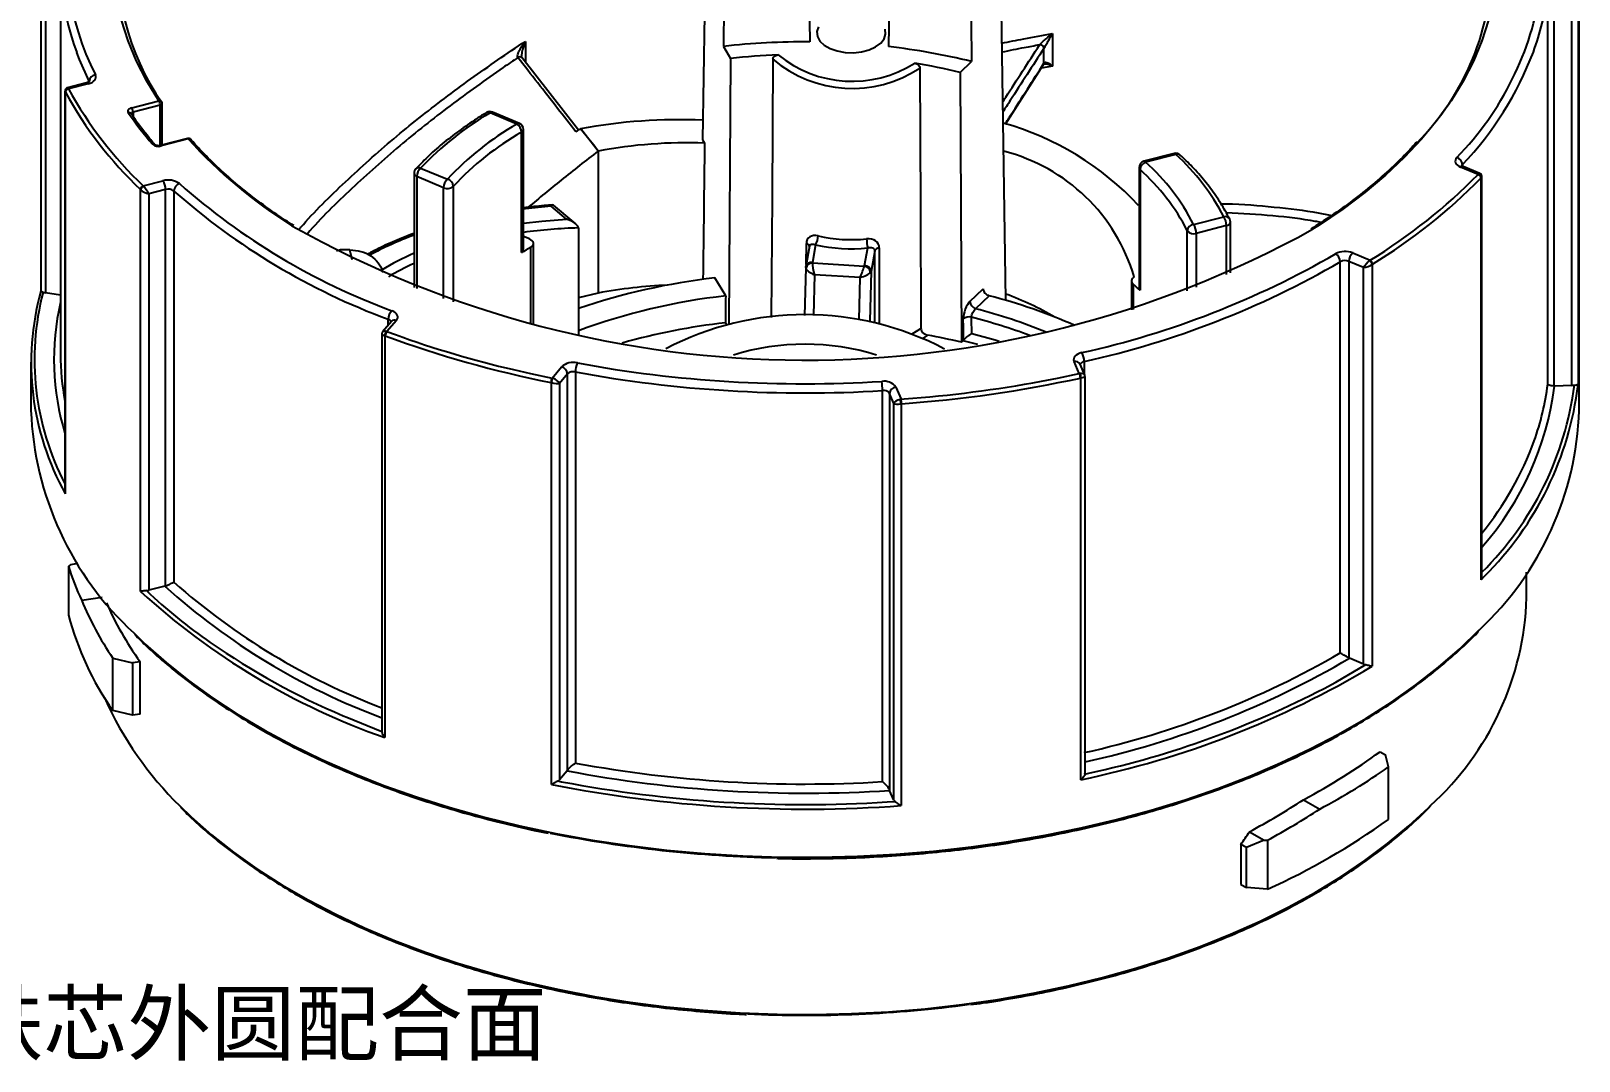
# Model space of a CAD drawing. Header units: millimetres. Extents: x 2517 to 6633, y 792 to 3241.
# Drawn here: x 2691.72 to 2729.48, y 894.83 to 919.95 of the extents above; entities that cross this region are included whole.
import ezdxf

# ---------------------------------------------------------------- set-up
doc = ezdxf.new("R2010")
doc.units = ezdxf.units.MM
doc.layers.add('实线', color=7, linetype='Continuous', lineweight=25)
doc.styles.get("Standard").update_dxf_attribs({"font": 'simfang.ttf'})

msp = doc.modelspace()

# ---------------------------------------------------------------- linework, layer by layer
at = {"layer": '实线'}
for p, q in [((2691.96, 923.3839), (2691.96, 913.6025)), ((2692.0759, 923.2323), (2692.0759, 913.5645)), ((2692.443, 921.6068), (2692.443, 912.0696)), ((2729.483, 910.6978), (2729.483, 921.6721)), ((2729.3106, 911.3052), (2729.3106, 920.9731)), ((2729.4593, 921.1255), (2729.4593, 911.3274)), ((2710.7063, 920.6747), (2710.7215, 919.683)), ((2728.718, 911.3323), (2728.718, 920.8695)), ((2728.8665, 920.9552), (2728.8665, 911.2885)), ((2708.6196, 920.5645), (2708.6126, 919.572)), ((2712.6579, 920.5563), (2712.6408, 919.5665)), ((2714.6594, 920.198), (2714.6637, 919.2048)), ((2716.6375, 919.8836), (2716.6375, 919.0892)), ((2703.7834, 919.6959), (2703.7834, 919.1834)), ((2708.6126, 919.572), (2708.787, 919.2796)), ((2716.4302, 919.1621), (2716.4302, 919.5252)), ((2705.0805, 917.5325), (2703.6929, 919.2987)), ((2708.787, 919.2796), (2708.7413, 912.7924)), ((2714.3878, 918.9398), (2714.6637, 919.2048)), ((2715.4904, 917.6757), (2716.4222, 919.1344)), ((2716.6375, 919.0892), (2716.362, 919.0401)), ((2714.3878, 918.9398), (2714.4165, 912.3568)), ((2692.5532, 918.4838), (2692.5532, 908.7169)), ((2692.5603, 918.4618), (2692.5603, 908.6638)), ((2693.0801, 918.6837), (2692.6156, 918.5643)), ((2693.1199, 918.6593), (2692.6396, 918.5359)), ((2693.0801, 918.6837), (2693.0791, 918.6834)), ((2694.1801, 918.0724), (2694.8454, 918.2434)), ((2694.8779, 918.1359), (2694.2126, 917.9649)), ((2694.2126, 917.9649), (2694.2126, 917.862)), ((2694.8779, 917.1569), (2694.8779, 918.1359)), ((2694.9254, 917.1691), (2694.9254, 918.1781)), ((2703.5744, 917.6782), (2702.9206, 917.9524)), ((2703.6362, 917.6951), (2702.9825, 917.9693)), ((2695.5413, 917.3274), (2694.876, 917.1564)), ((2695.5612, 917.3152), (2694.896, 917.1442)), ((2703.6886, 914.5433), (2703.6886, 917.4829)), ((2703.7344, 914.608), (2703.7344, 917.5475)), ((2705.5603, 917.0202), (2705.129, 917.5666)), ((2705.129, 917.5666), (2705.129, 917.5651)), ((2705.3612, 917.2712), (2705.129, 917.5651)), ((2708.1065, 917.292), (2708.1532, 917.2138)), ((2694.7472, 917.1756), (2694.7483, 917.1743)), ((2705.5603, 917.0202), (2705.5603, 917.0194)), ((2705.5603, 917.0194), (2705.5603, 913.5581)), ((2719.6081, 916.9617), (2718.87, 916.772)), ((2719.648, 916.9374), (2718.9098, 916.7477)), ((2701.0678, 916.4766), (2701.0678, 913.6964)), ((2701.2278, 916.6073), (2701.8815, 916.3331)), ((2718.7498, 916.617), (2718.7498, 913.6775)), ((2718.7747, 916.5675), (2718.7747, 913.628)), ((2727.0208, 916.4498), (2726.5954, 916.6282)), ((2726.6422, 916.6903), (2726.6422, 916.6527)), ((2727.0662, 916.4736), (2726.6573, 916.6451)), ((2694.398, 906.2809), (2694.398, 916.079)), ((2694.4618, 916.1732), (2694.9421, 916.2967)), ((2695.0072, 916.0817), (2694.6004, 915.9771)), ((2695.0072, 906.415), (2695.0072, 916.0817)), ((2701.7875, 916.1277), (2701.1338, 916.4019)), ((2701.1338, 916.4019), (2701.1338, 913.6705)), ((2701.7875, 913.4273), (2701.7875, 916.1277)), ((2702.0233, 916.1597), (2702.0233, 913.3454)), ((2727.0954, 906.5684), (2727.0954, 916.3664)), ((2727.1156, 906.6565), (2727.1156, 916.3993)), ((2694.6004, 915.9771), (2694.6004, 906.3093)), ((2695.2079, 916.0463), (2695.2079, 906.5091)), ((2705.0092, 915.2462), (2704.4691, 915.6999)), ((2704.783, 915.358), (2704.4084, 915.6726)), ((2720.0812, 915.2288), (2720.8194, 915.4186)), ((2703.8804, 914.8792), (2703.7344, 914.9405)), ((2705.0748, 915.1452), (2705.0748, 912.5302)), ((2719.9271, 913.6144), (2719.9271, 915.0734)), ((2720.8844, 915.2035), (2720.1463, 915.0138)), ((2720.1463, 915.0138), (2720.1463, 913.6996)), ((2720.8844, 914.009), (2720.8844, 915.2035)), ((2720.9794, 914.0514), (2720.9794, 915.2879)), ((2699.5029, 914.6129), (2699.3777, 914.6142)), ((2703.9054, 914.6671), (2703.9054, 912.7927)), ((2703.9793, 912.7744), (2703.9793, 914.7671)), ((2710.7154, 914.698), (2710.6252, 914.2023)), ((2710.6348, 914.255), (2710.6355, 914.7686)), ((2710.8611, 914.7358), (2710.7826, 914.3043)), ((2712.0556, 914.2271), (2712.1341, 914.6585)), ((2712.3052, 914.5838), (2712.2147, 914.0868)), ((2712.303, 912.8242), (2712.3052, 914.5838)), ((2710.6222, 914.1737), (2710.5905, 913.0115)), ((2710.6234, 914.1833), (2710.6252, 914.2023)), ((2710.7829, 914.2927), (2712.0511, 914.2157)), ((2723.659, 904.7828), (2723.659, 914.32)), ((2724.2283, 914.1794), (2723.8681, 914.3305)), ((2723.8681, 914.3305), (2723.8681, 904.6639)), ((2723.9621, 914.5359), (2724.3875, 914.3575)), ((2724.2283, 904.5116), (2724.2283, 914.1794)), ((2724.4396, 914.2562), (2724.4396, 904.4582)), ((2708.6687, 913.4874), (2708.406, 913.9279)), ((2710.8357, 914.0059), (2710.8086, 913.009)), ((2711.9496, 913.9383), (2710.8357, 914.0059)), ((2711.9214, 912.9049), (2711.9496, 913.9383)), ((2712.2147, 914.0868), (2712.1819, 912.8811)), ((2718.5657, 913.853), (2718.5657, 913.1452)), ((2692.443, 913.5037), (2692.0759, 913.5645)), ((2705.5603, 913.5581), (2705.0748, 913.4433)), ((2714.6272, 913.3513), (2714.9492, 913.6607)), ((2715.0962, 913.4931), (2714.7644, 913.1743)), ((2718.6073, 913.775), (2718.6073, 913.158)), ((2715.4863, 913.3845), (2715.4964, 913.3943)), ((2700.5153, 912.8646), (2700.3016, 912.6117)), ((2700.6375, 912.892), (2700.407, 912.6192)), ((2700.4394, 912.7748), (2700.4394, 912.9189)), ((2700.5152, 912.8644), (2700.5153, 912.8646)), ((2708.6618, 912.8334), (2708.6922, 912.7825)), ((2712.1819, 912.8811), (2712.1812, 912.8574)), ((2700.2823, 912.559), (2700.2823, 902.8613)), ((2700.3555, 912.5176), (2700.3555, 902.7196)), ((2700.407, 912.6192), (2700.6135, 912.5433)), ((2713.5922, 912.5339), (2713.4817, 912.4579)), ((2714.4165, 912.3568), (2714.4581, 912.3967)), ((2714.8223, 912.3021), (2714.4581, 912.3967)), ((2691.723, 911.8736), (2691.723, 910.6978)), ((2704.4336, 911.4854), (2704.6641, 911.7583)), ((2704.8079, 911.5871), (2704.6127, 911.3561)), ((2704.8079, 901.9205), (2704.8079, 911.5871)), ((2705.0011, 911.6345), (2705.0011, 902.0973)), ((2717.2922, 911.5946), (2717.165, 911.8892)), ((2717.3098, 911.8265), (2717.3118, 911.822)), ((2717.4258, 911.5581), (2717.3118, 911.822)), ((2717.4154, 911.8888), (2717.4154, 911.5821)), ((2704.4165, 901.5762), (2704.4165, 911.3742)), ((2704.6127, 911.3561), (2704.6127, 901.6882)), ((2712.4909, 901.6428), (2712.4909, 911.18)), ((2712.818, 911.2635), (2712.9452, 910.969)), ((2717.3297, 901.6897), (2717.3297, 911.4877)), ((2717.4327, 901.8413), (2717.4327, 911.5249)), ((2729.3106, 911.3052), (2728.8883, 911.2882)), ((2712.7705, 910.8611), (2712.6628, 911.1105)), ((2712.6628, 911.1105), (2712.6628, 901.4439)), ((2712.7705, 901.1933), (2712.7705, 910.8611)), ((2712.9452, 910.969), (2713.0187, 910.9744)), ((2712.9456, 910.8567), (2712.9456, 901.0586)), ((2692.6901, 906.9316), (2692.6381, 906.8963)), ((2692.6381, 906.8963), (2692.6381, 905.703)), ((2692.8684, 906.9592), (2692.6901, 906.9316)), ((2727.1722, 906.6487), (2727.0954, 906.5684)), ((2728.203, 906.1252), (2728.203, 906.753)), ((2694.9872, 906.4087), (2694.6004, 906.3093)), ((2693.4561, 906.1361), (2692.9625, 906.0597)), ((2693.7175, 904.6558), (2694.1966, 904.5373)), ((2693.7175, 903.3775), (2693.7175, 904.6558)), ((2694.3826, 904.5661), (2694.1966, 904.5373)), ((2694.1966, 904.5373), (2694.1966, 903.2635)), ((2694.3826, 903.2923), (2694.3826, 904.5661)), ((2724.2283, 904.5116), (2723.8857, 904.6553)), ((2694.1966, 903.2635), (2693.7175, 903.3775)), ((2694.3826, 903.2923), (2694.1966, 903.2635)), ((2724.6289, 902.3719), (2724.7651, 902.2932)), ((2724.8335, 902.0012), (2724.7651, 902.2932)), ((2704.7983, 901.9079), (2704.6127, 901.6882)), ((2717.4307, 901.827), (2717.5568, 901.8556)), ((2724.8335, 900.7229), (2724.8335, 902.0012)), ((2704.5741, 901.6591), (2704.6662, 901.6413)), ((2712.7705, 901.1933), (2712.6681, 901.4304)), ((2712.6101, 901.148), (2712.7978, 901.1601)), ((2722.762, 901.2036), (2723.1581, 900.9749)), ((2721.8001, 900.2167), (2721.3709, 900.0349)), ((2721.4449, 900.4217), (2721.8001, 900.2167)), ((2721.8001, 900.2167), (2721.8846, 900.2138)), ((2721.8846, 900.2138), (2721.8846, 899.0205)), ((2721.2347, 900.1136), (2721.2347, 899.1387)), ((2721.3709, 900.0349), (2721.2347, 900.1136)), ((2721.3709, 899.0601), (2721.3709, 900.0349)), ((2721.2347, 899.1387), (2721.3709, 899.0601)), ((2721.8846, 899.0205), (2721.3709, 899.0601))]:
    msp.add_line(p, q, dxfattribs=at)
at = {"layer": '实线', "flags": 128}
for points in [[(2708.1726, 921.9738), (2708.1496, 920.3482), (2708.1065, 917.292)], [(2715.371, 921.537), (2715.3961, 919.9085), (2715.4964, 913.3943)], [(2694.8454, 918.2434), (2694.5502, 918.7243), (2694.299, 919.2135), (2694.0925, 919.7096), (2693.9313, 920.2112)], [(2727.2751, 920.2127), (2727.114, 919.711), (2726.9076, 919.2149), (2726.6566, 918.7257), (2726.3615, 918.2448), (2726.0232, 917.7734), (2725.6427, 917.313), (2725.221, 916.8646), (2724.7591, 916.4296), (2724.2585, 916.0091), (2723.7204, 915.6044), (2723.1464, 915.2165), (2722.9847, 915.1143)], [(2710.9299, 920.0475), (2710.8934, 919.9325), (2710.9056, 919.8158), (2710.9659, 919.7042), (2711.0706, 919.6042), (2711.2138, 919.5215), (2711.3871, 919.461), (2711.5805, 919.4262), (2711.7826, 919.4192), (2711.9818, 919.4402), (2712.1664, 919.4882), (2712.3258, 919.5603), (2712.4507, 919.6523), (2712.5338, 919.7589), (2712.5703, 919.8739), (2712.5581, 919.9906)], [(2693.1436, 918.7229), (2692.9067, 919.2529), (2692.8399, 919.4269)], [(2709.8207, 919.2616), (2709.7995, 915.8885), (2709.7814, 912.9652)], [(2693.1199, 918.6593), (2693.1699, 918.6754), (2693.214, 918.6963), (2693.2511, 918.7215), (2693.2798, 918.75), (2693.2992, 918.781), (2693.3088, 918.8135), (2693.3082, 918.8465), (2693.2974, 918.8789)], [(2713.4051, 919.0441), (2713.418, 915.6689), (2713.4292, 912.6936)], [(2693.1199, 918.6593), (2693.1072, 918.6733), (2693.095, 918.6817), (2693.0838, 918.6842), (2693.0801, 918.6837)], [(2694.1801, 918.0724), (2694.1535, 918.0637), (2694.1303, 918.0523), (2694.1112, 918.0385), (2694.097, 918.0229), (2694.0882, 918.006), (2694.0852, 917.9885), (2694.088, 917.9709), (2694.0965, 917.954)], [(2694.8779, 918.1359), (2694.8911, 918.1402), (2694.9027, 918.1459), (2694.9122, 918.1527), (2694.9193, 918.1604), (2694.9237, 918.1688), (2694.9254, 918.1775), (2694.9254, 918.1781)], [(2695.5612, 917.3152), (2695.5549, 917.3222), (2695.5488, 917.3264), (2695.5431, 917.3277), (2695.5413, 917.3274)], [(2705.5603, 917.0194), (2705.4488, 917.1604), (2705.3612, 917.2712)], [(2694.896, 917.1442), (2694.8896, 917.1512), (2694.8835, 917.1554), (2694.8779, 917.1567), (2694.876, 917.1564)], [(2719.648, 916.9374), (2719.6353, 916.9514), (2719.6231, 916.9598), (2719.6118, 916.9623), (2719.6081, 916.9617)], [(2726.5008, 916.8643), (2726.4787, 916.8339), (2726.4662, 916.8017), (2726.4638, 916.7687), (2726.4717, 916.7361), (2726.4895, 916.7047), (2726.5167, 916.6757), (2726.5523, 916.6499), (2726.5954, 916.6282)], [(2718.9098, 916.7477), (2718.8971, 916.7616), (2718.8849, 916.77), (2718.8736, 916.7725), (2718.87, 916.772)], [(2704.4084, 915.6726), (2703.7821, 915.6142), (2703.7344, 915.6085)], [(2703.7344, 915.2617), (2704.1862, 915.3147), (2704.783, 915.358)], [(2699.559, 914.3679), (2699.54, 914.443), (2699.5029, 914.6129)], [(2703.9054, 914.6671), (2703.939, 914.6903), (2703.9632, 914.7171), (2703.9766, 914.7463), (2703.9788, 914.7765), (2703.9696, 914.8063), (2703.9494, 914.8342), (2703.9192, 914.8589), (2703.8804, 914.8792)], [(2712.4141, 914.6607), (2712.4138, 914.3977), (2712.4129, 913.3456), (2712.4124, 912.805)], [(2718.6339, 913.9497), (2718.6079, 913.9314), (2718.5876, 913.9108), (2718.5737, 913.8885), (2718.5666, 913.8651), (2718.5665, 913.8414), (2718.5735, 913.818), (2718.5872, 913.7957), (2718.6073, 913.775)], [(2700.6375, 912.892), (2700.6579, 912.9228), (2700.6684, 912.9552), (2700.6688, 912.9882), (2700.659, 913.0207), (2700.6394, 913.0517), (2700.6105, 913.0802), (2700.5733, 913.1052), (2700.529, 913.1261)], [(2712.1682, 912.86), (2712.1725, 912.8646), (2712.1819, 912.8811)], [(2713.2171, 912.5645), (2713.3258, 912.6262), (2713.4292, 912.6936)], [(2714.6698, 912.5749), (2715.2386, 912.4161), (2715.3414, 912.3846)], [(2717.3554, 912.1051), (2717.3046, 912.0901), (2717.2592, 912.07), (2717.2207, 912.0456), (2717.1903, 912.0177), (2717.169, 911.9871), (2717.1575, 911.9548), (2717.1561, 911.9218), (2717.165, 911.8892)], [(2703.4954, 911.6899), (2703.9062, 911.5963), (2704.4336, 911.4854)], [(2716.3705, 911.4078), (2716.7647, 911.4839), (2717.2922, 911.5946)], [(2694.2312, 905.2695), (2694.5112, 904.9972), (2695.0193, 904.5448), (2695.5654, 904.1074), (2696.1484, 903.6862), (2696.7667, 903.2821), (2697.4189, 902.8962), (2698.1034, 902.5293), (2698.8184, 902.1825), (2699.5623, 901.8564), (2700.3332, 901.5521), (2701.1293, 901.2701), (2701.9485, 901.0111), (2702.7889, 900.7759), (2703.6484, 900.565), (2704.525, 900.3788), (2705.4164, 900.2179), (2706.3205, 900.0827), (2707.2351, 899.9734), (2708.1579, 899.8904), (2709.0867, 899.8338), (2710.0193, 899.8038), (2710.9532, 899.8005), (2711.8863, 899.8238), (2712.8163, 899.8738), (2713.7408, 899.9502), (2714.6577, 900.0529), (2715.5646, 900.1817), (2716.4594, 900.3362), (2717.3399, 900.5161), (2718.2039, 900.7209), (2719.0492, 900.9501), (2719.8739, 901.2031), (2720.676, 901.4794), (2721.4533, 901.7783), (2722.2042, 902.099), (2722.9266, 902.4407), (2723.6189, 902.8026), (2724.2793, 903.1839), (2724.9062, 903.5835), (2725.4982, 904.0006), (2726.0537, 904.434), (2726.5714, 904.8828), (2727.05, 905.3458), (2727.0529, 905.3488)], [(2723.2675, 903.918), (2723.5508, 904.0701), (2724.2861, 904.4964)], [(2699.3382, 903.2499), (2699.4278, 903.2115), (2700.2826, 902.8674)], [(2695.3532, 901.0528), (2695.6321, 900.783), (2696.1284, 900.3452), (2696.663, 899.9227), (2697.2346, 899.5167), (2697.8416, 899.1281), (2698.4825, 898.7582), (2699.1555, 898.4077), (2699.8588, 898.0778), (2700.5907, 897.7691), (2701.3491, 897.4827), (2702.1321, 897.2191), (2702.9375, 896.9792), (2703.7632, 896.7635), (2704.6071, 896.5727), (2705.4669, 896.4072), (2706.3403, 896.2674), (2707.225, 896.1538), (2708.1186, 896.0666), (2709.0189, 896.0061), (2709.9233, 895.9725), (2710.8296, 895.9657), (2711.7352, 895.9859), (2712.6379, 896.033), (2713.5351, 896.1069), (2714.4246, 896.2073), (2715.3039, 896.334), (2716.1708, 896.4867), (2717.0229, 896.665), (2717.858, 896.8683), (2718.6739, 897.0962), (2719.4683, 897.348), (2720.2392, 897.6231), (2720.9846, 897.9207), (2721.7025, 898.2401), (2722.3909, 898.5805), (2723.0481, 898.9408), (2723.6722, 899.3201), (2724.2617, 899.7176), (2724.815, 900.132), (2725.3306, 900.5623), (2725.8071, 901.0073), (2725.8581, 901.0581)]]:
    msp.add_lwpolyline(points, dxfattribs=at)
at = {"layer": '实线'}
for centre, radius, start, end in [((2700.0175, 921.7059), 6.1898, 134.98748, 214.55994), ((2721.0401, 921.6743), 6.3236, 315.16264, 45.3401), ((2698.6245, 921.603), 6.1804, 166.36592, 200.6161), ((2698.8408, 921.7313), 6.2342, 166.58452, 207.22865), ((2721.1197, 922.1193), 7.5214, 315.67905, 351.49272), ((2722.3295, 921.664), 6.4377, 339.73068, 352.9113), ((2710.5992, 901.9215), 17.7619, 89.60535, 96.42156), ((2710.7773, 903.3078), 16.3652, 76.26222, 83.46132), ((2716.3377, 919.5156), 0.0929, 5.97816, 98.30394), ((2716.3377, 919.5157), 0.093, 5.99061, 98.23102), ((2703.6453, 919.2482), 0.0697, 47.73048, 130.51819), ((2703.6453, 919.2486), 0.0693, 46.43105, 130.72196), ((2710.5906, 902.6294), 16.7476, 92.19194, 96.18226), ((2711.7574, 921.5344), 2.9861, 229.56554, 303.49008), ((2711.7562, 921.5834), 2.8609, 230.85172, 302.20391), ((2710.8353, 904.156), 15.2046, 76.48811, 80.74411), ((2716.3809, 919.1606), 0.0488, 327.7292, 0.99724), ((2716.3809, 919.1613), 0.0492, 327.24466, 0.85842), ((2720.6464, 922.3783), 8.2646, 316.50898, 339.12725), ((2693.3181, 918.7047), 0.1755, 96.7787, 174.04497), ((2692.6472, 918.4596), 0.0869, 99.49901, 178.524), ((2692.6515, 918.4479), 0.0888, 97.71273, 174.13574), ((2701.0513, 923.1113), 9.6805, 208.73776, 226.54409), ((2701.0917, 923.1705), 9.6394, 208.73769, 226.54417), ((2694.1149, 917.896), 0.0608, 38.64511, 107.60014), ((2701.58, 923.1145), 9.0903, 214.58963, 220.69231), ((2694.2179, 917.9111), 0.0541, 95.60164, 167.0965), ((2694.0129, 917.9632), 0.1997, 0.5044, 33.17239), ((2694.8635, 918.1847), 0.0614, 37.83495, 107.15279), ((2694.6782, 918.1341), 0.1997, 0.50333, 33.17304), ((2694.8454, 918.1781), 0.08, 0, 33.63775), ((2706.8744, 911.2386), 7.7914, 120.49391, 136.44515), ((2702.9206, 917.8217), 0.16, 67.24565, 121.06682), ((2702.8739, 917.8857), 0.0814, 54.98669, 116.12054), ((2702.9657, 917.9091), 0.0624, 74.35887, 136.1923), ((2707.1591, 911.4289), 7.2044, 119.83936, 137.09973), ((2703.6194, 917.635), 0.0624, 74.35887, 136.1923), ((2703.4452, 917.4715), 0.2437, 2.67984, 57.99398), ((2703.5744, 917.5475), 0.16, 0, 67.24565), ((2707.5505, 904.2055), 13.5787, 87.61835, 100.27251), ((2713.4879, 910.7875), 7.1865, 43.03084, 74.25758), ((2694.7077, 917.134), 0.0573, 46.52382, 110.65514), ((2695.5612, 917.2499), 0.08, 41.41795, 104.41444), ((2695.5817, 917.2631), 0.056, 45.09834, 111.49256), ((2704.4726, 925.3853), 12.0225, 222.16365, 237.92149), ((2707.2151, 911.3352), 7.0873, 119.83936, 137.09974), ((2703.6562, 917.5543), 0.0784, 294.42671, 355.03899), ((2707.7177, 905.5823), 11.6396, 87.85573, 100.68164), ((2694.8311, 917.355), 0.2205, 229.37621, 287.10708), ((2714.3517, 912.6886), 4.464, 16.41027, 75.73509), ((2719.648, 916.8068), 0.16, 47.02003, 104.41444), ((2719.6916, 916.843), 0.104, 51.02484, 114.79823), ((2715.9785, 912.8962), 5.4586, 27.52186, 47.75999), ((2726.444, 916.6738), 0.1988, 4.77787, 73.39785), ((2701.2278, 916.4766), 0.16, 137.08739, 180), ((2701.1563, 916.4883), 0.0893, 187.49764, 255.36703), ((2701.1867, 916.5021), 0.1129, 68.64755, 132.34022), ((2701.4219, 916.3942), 0.2883, 132.33017, 178.46136), ((2718.9098, 916.617), 0.16, 104.41444, 180), ((2718.8166, 916.6196), 0.0668, 182.22662, 231.2243), ((2718.983, 916.5521), 0.2088, 110.51417, 175.76596), ((2715.4883, 912.8415), 4.9683, 26.69423, 48.58763), ((2715.5691, 912.9601), 5.0504, 26.69422, 48.58763), ((2717.2022, 926.1037), 13.7696, 301.45457, 315.48453), ((2726.6404, 916.585), 0.0624, 74.35566, 136.19346), ((2726.6871, 916.6452), 0.0637, 134.92642, 178.4304), ((2726.9903, 916.3538), 0.1007, 4.63678, 72.36733), ((2726.9997, 916.3678), 0.0957, 359.14198, 70.8366), ((2694.4953, 916.0763), 0.1026, 109.11329, 175.56836), ((2694.506, 916.0584), 0.1099, 108.78277, 169.23983), ((2695.071, 915.8541), 0.461, 53.76015, 106.24126), ((2694.6078, 916.0781), 0.3994, 0.50475, 33.17183), ((2695.0717, 915.8604), 0.2305, 53.76049, 106.24117), ((2695.4152, 916.0307), 0.2079, 110.17104, 175.71807), ((2706.2302, 928.55), 16.4439, 228.54399, 249.71413), ((2702.0757, 916.12), 0.2883, 132.33016, 178.46105), ((2701.8792, 916.3369), 0.2284, 246.31599, 309.115), ((2701.8261, 916.143), 0.198, 4.82249, 73.72652), ((2717.2303, 926.057), 13.8282, 301.45459, 315.4845), ((2706.1913, 928.48), 16.5901, 228.54398, 249.71414), ((2720.8529, 915.2969), 0.1262, 29.95289, 105.4209), ((2720.4851, 915.2), 0.3994, 0.50398, 33.1729), ((2720.8194, 915.2879), 0.16, 0, 26.74706), ((2710.6118, 937.5062), 25.583, 240.68928, 298.9235), ((2704.151, 906.7176), 8.8117, 110.48117, 118.26336), ((2705.3464, 903.52), 11.6284, 91.33832, 97.96878), ((2710.489, 914.955), 0.4319, 329.49177, 359.45914), ((2711.7327, 918.5236), 3.6637, 257.19899, 275.85665), ((2720.1009, 915.0552), 0.1748, 96.47968, 174.01819), ((2720.0799, 915.2028), 0.2003, 220.26272, 289.33198), ((2719.7469, 915.0103), 0.3994, 0.50411, 33.17277), ((2720.8728, 915.3122), 0.1093, 276.10895, 347.16181), ((2708.3581, 906.6163), 9.2001, 118.94606, 120.50052), ((2703.6562, 914.6148), 0.0784, 294.42671, 355.03899), ((2710.6135, 914.666), 0.1049, 15.40743, 77.89173), ((2711.7327, 918.5718), 3.9338, 257.19898, 275.85666), ((2713.0112, 914.8803), 0.9047, 180.08452, 194.19205), ((2712.4201, 914.5366), 0.1242, 92.77382, 157.67937), ((2723.7758, 914.0738), 0.4982, 68.03738, 117.72626), ((2703.9784, 907.9416), 7.2015, 113.8384, 120.96649), ((2703.9842, 907.9308), 6.9876, 114.66811, 120.44043), ((2710.7854, 914.1295), 0.1632, 90.8821, 170.11848), ((2710.7608, 914.1654), 0.1406, 81.11229, 164.76606), ((2712.0188, 914.0337), 0.1849, 8.7388, 79.94179), ((2712.0577, 914.0691), 0.1579, 6.40636, 90.78762), ((2712.6331, 933.384), 21.7966, 282.51246, 300.03798), ((2712.6512, 933.3569), 21.9904, 282.51245, 300.03798), ((2723.4169, 914.3085), 0.2424, 2.72872, 58.38358), ((2723.7749, 914.0995), 0.2491, 68.03749, 117.72615), ((2724.1562, 914.3228), 0.2883, 132.32998, 178.46125), ((2724.3087, 914.233), 0.1329, 10.05829, 59.92021), ((2724.3272, 914.2547), 0.1191, 2.88303, 59.58411), ((2710.2454, 897.9512), 16.0823, 96.56768, 108.75407), ((2698.2976, 911.8644), 6.5697, 164.65789, 209.15527), ((2698.3257, 911.9315), 6.5185, 165.33864, 207.67858), ((2692.11, 913.7806), 0.2188, 245.56751, 261.03638), ((2710.2498, 898.8333), 14.7392, 96.158, 110.55466), ((2707.6947, 902.3005), 11.4581, 92.23025, 100.73574), ((2711.5921, 900.0519), 13.8904, 66.24038, 75.38834), ((2712.9199, 906.5146), 7.4794, 59.69806, 69.77611), ((2714.3689, 908.7803), 6.5507, 47.73377, 49.68312), ((2718.8166, 913.6801), 0.0668, 182.22662, 231.2243), ((2698.4891, 911.9375), 6.2052, 166.99719, 196.94242), ((2700.7401, 912.9119), 0.3007, 134.58638, 178.66642), ((2714.8324, 913.3686), 0.2059, 184.80909, 250.70463), ((2711.4466, 900.2416), 13.3515, 67.81214, 75.61171), ((2700.4126, 912.8206), 0.1019, 20.40608, 74.72774), ((2700.5972, 912.7855), 0.1139, 69.26815, 135.9926), ((2710.3727, 897.5056), 15.4229, 96.36902, 105.90115), ((2710.6023, 905.6916), 7.3399, 62.34922, 117.53777), ((2714.6029, 912.7462), 0.2304, 74.12512, 127.15009), ((2711.3489, 899.9557), 13.4283, 69.34744, 75.69883), ((2700.49, 912.5322), 0.1353, 137.46894, 186.1837), ((2700.5181, 912.5118), 0.1545, 135.975, 178.78376), ((2709.5601, 937.4274), 26.5557, 249.73812, 258.81149), ((2709.4661, 937.1462), 26.1471, 250.21024, 256.79993), ((2710.603, 906.4484), 5.8624, 72.68103, 107.31897), ((2710.8783, 897.8982), 14.8852, 76.24922, 79.49488), ((2698.554, 912.0717), 6.1111, 180.02, 190.89803), ((2716.9853, 911.8859), 0.4302, 0.38879, 30.63349), ((2704.948, 911.4358), 0.4296, 76.20209, 131.35636), ((2704.614, 911.5701), 0.1947, 5.0039, 75.07723), ((2704.9498, 911.4259), 0.2148, 76.20231, 131.35602), ((2705.5175, 911.6327), 0.5164, 154.74512, 179.79865), ((2710.6006, 941.9741), 30.852, 259.54299, 273.51263), ((2710.6007, 941.9254), 30.5803, 259.54301, 273.51261), ((2717.196, 911.7624), 0.1305, 29.39285, 103.77806), ((2717.0948, 911.4849), 0.2259, 0.32633, 29.07734), ((2717.1471, 911.512), 0.1842, 352.42735, 27.50629), ((2717.4276, 911.7707), 0.1188, 95.85924, 159.66326), ((2704.651, 911.3754), 0.2436, 153.1544, 179.75057), ((2704.7462, 911.3247), 0.3334, 152.19, 171.46317), ((2712.5337, 911.0551), 0.3525, 36.24685, 99.70977), ((2710.9976, 911.1803), 1.4933, 359.9908, 8.55982), ((2712.5206, 911.0063), 0.1763, 36.24666, 99.70986), ((2712.8338, 911.0923), 0.172, 95.25083, 173.91052), ((2710.772, 941.5049), 30.7248, 274.07474, 282.30638), ((2710.744, 941.7459), 30.8555, 274.22774, 280.5066), ((2721.578, 912.3279), 7.8594, 314.79577, 352.59585), ((2721.4706, 912.2696), 7.4823, 318.97719, 352.46346), ((2721.603, 912.2695), 7.9126, 314.73629, 353.1625), ((2722.3396, 912.1248), 6.4275, 340.24007, 352.91727), ((2729.3012, 911.5608), 0.2557, 272.1022, 286.03922), ((2710.9684, 910.5656), 1.9985, 8.37493, 11.55813), ((2712.3312, 910.8579), 0.624, 359.99441, 10.25382), ((2699.4709, 910.9842), 7.7533, 182.11695, 227.48244), ((2721.8721, 910.9289), 7.6144, 312.87504, 358.26037), ((2721.0162, 912.6483), 7.8501, 320.98573, 339.90969), ((2705.9982, 918.9223), 17.1572, 227.45929, 250.79883), ((2694.5363, 906.5635), 0.2622, 270.46594, 284.17098), ((2703.8837, 916.213), 13.6226, 226.68461, 235.1398), ((2706.0969, 918.7735), 16.6226, 228.06055, 249.52509), ((2706.1415, 918.8754), 16.5066, 228.51861, 249.20901), ((2721.0676, 906.3511), 7.139, 312.14725, 358.18617), ((2699.7353, 907.5839), 7.3422, 194.84357, 214.95332), ((2706.493, 920.0749), 18.2831, 235.34763, 246.96231), ((2712.6512, 923.8197), 21.9904, 282.51245, 300.03798), ((2712.6917, 924.1146), 22.8996, 281.68534, 300.86509), ((2712.6851, 923.7305), 22.1205, 282.39329, 300.42061), ((2724.3151, 904.7235), 0.229, 247.73202, 262.73421), ((2701.3674, 907.202), 8.6014, 204.20394, 225.63588), ((2712.5282, 924.718), 23.4089, 282.40479, 297.30782), ((2710.6006, 932.4369), 30.852, 259.54299, 273.51263), ((2710.6016, 932.4629), 31.1012, 259.24593, 273.8097), ((2717.3783, 901.8413), 0.0543, 344.67264, 359.94743), ((2710.6011, 932.9618), 31.9892, 258.85259, 274.20303), ((2704.5214, 901.7692), 0.1221, 295.56018, 318.434), ((2710.6006, 932.9963), 31.9117, 259.2827, 273.61029), ((2712.8483, 901.2296), 0.0858, 205.02484, 233.99824), ((2714.8555, 914.602), 17.0937, 294.28127, 305.71336), ((2710.5203, 930.9725), 31.1915, 258.65439, 268.83476), ((2710.6035, 925.9815), 30.036, 267.32425, 277.67378)]:
    msp.add_arc(centre, radius, start, end, dxfattribs=at)
for centre, major_axis, ratio, start_param, end_param in [((2692.7132, 918.4242), (0.1581, -0.069), 0.3536592, 3.2947381, 3.5936716), ((2692.7132, 918.4242), (-0.0977, 0.1401), 0.0381565, 5.730255, 6.2689313), ((2707.7229, 666.0095), (6.4921, 645.0402), 0.0035308, 1.1708086, 1.1763956), ((2726.9556, 916.3465), (0.1121, 0.1262), 0.1719138, 0.0586464, 0.6569019), ((2694.5354, 916.0615), (0.1581, -0.069), 0.3536592, 3.8335626, 5.2844134), ((2694.5354, 916.0615), (-0.0977, 0.1401), 0.0381565, 4.0395131, 5.4903639), ((2726.9556, 916.3465), (0.159, 0.0585), 0.3007916, 5.6646904, 6.1716184), ((2710.8621, 914.1688), (0.24, -0.0044), 0.4403879, 3.0459745, 3.2909532), ((2710.86, 914.092), (-0.0624, 0.2438), 0.1877056, 0.5576753, 1.8834929), ((2710.8621, 914.2995), (0.08, 0.0005), 0.5946356, 3.0302266, 3.2752052), ((2711.9739, 914.0244), (0.0887, 0.235), 0.032562, 4.3494549, 5.6752726), ((2711.976, 914.2319), (0.08, 0.0005), 0.5946356, 5.9268406, 6.1718192), ((2724.3223, 914.2542), (0.1121, 0.1262), 0.1719138, 0.8967929, 2.3476437), ((2724.3223, 914.2542), (0.159, 0.0585), 0.3007916, 3.9739485, 5.4247994), ((2710.86, 914.092), (0.2357, -0.0919), 0.352438, 3.4206227, 4.7464403), ((2711.9739, 914.0244), (0.2409, 0.0756), 0.3024565, 4.5169528, 5.8427704), ((2711.976, 914.1012), (0.24, -0.0044), 0.4403879, 5.9425885, 6.1875672), ((2710.603, 780.0765), (9.4362, 937.5584), 0.0035308, 1.4280511, 1.4287558), ((2710.4658, 795.0941), (-8.4079, 923.631), 0.0055346, 4.8396967, 4.8402661), ((2710.603, 795.0476), (-8.5442, 923.679), 0.0056251, 4.839921, 4.8403499), ((2700.4423, 912.5303), (0.1599, -0.0299), 0.2035259, 3.1798601, 4.1766944), ((2700.4423, 912.5303), (0.1444, -0.0759), 0.4283059, 2.1513371, 3.0430326), ((2717.2727, 911.5091), (0.1549, 0.044), 0.497172, 0.0704217, 1.1865703), ((2704.4689, 911.3966), (0.1599, -0.0299), 0.2035259, 4.4165855, 5.8674363), ((2704.4689, 911.3966), (0.1444, -0.0759), 0.4283059, 0.4605953, 1.9114461), ((2717.2727, 911.5091), (0.16, 0.0163), 0.1793364, 5.0583749, 6.2642274), ((2712.9257, 910.8835), (0.1549, 0.044), 0.497172, 1.4264613, 2.8773121), ((2712.9257, 910.8835), (0.16, 0.0163), 0.1793364, 3.3676331, 4.8184839), ((2710.603, 908.5779), (18.1585, 0.4526), 0.5080497, 3.275652, 3.3687007), ((2710.603, 908.5437), (18.1599, -0.103), 0.5910425, 3.3847147, 3.5218198), ((2710.603, 908.5437), (17.5999, -0.0998), 0.5910425, 3.3976109, 3.5435327), ((2710.603, 908.5437), (17.5994, -0.2615), 0.5671246, 5.4834838, 5.6430029), ((2710.603, 908.5437), (18.1594, -0.2698), 0.5671246, 5.4841848, 5.62129), ((2710.603, 908.5779), (17.5763, 1.4615), 0.6251762, 5.3241307, 5.4231217), ((2710.603, 908.5779), (18.1355, 1.508), 0.6251762, 5.330774, 5.4238227), ((2710.603, 910.1702), (12.4456, 21.5552), 0.5773346, 4.5756398, 4.5907094)]:
    msp.add_ellipse(centre, major_axis=major_axis, ratio=ratio, start_param=start_param, end_param=end_param, dxfattribs=at)
for points, knots in [([(2715.4001, 919.651), (2715.5805, 919.6874), (2716.0022, 919.7726), (2716.4063, 919.8432), (2716.6375, 919.8836)], [0, 0, 0, 0, 0.4278394, 1, 1, 1, 1]), ([(2716.3244, 919.6077), (2716.3315, 919.6185), (2716.3442, 919.633), (2716.3707, 919.6607), (2716.3849, 919.6745), (2716.427, 919.7139), (2716.4551, 919.7383), (2716.5367, 919.8071), (2716.5884, 919.8474), (2716.6375, 919.8836)], [0, 0, 0, 0, 0.125, 0.125, 0.25, 0.25, 0.5, 0.5, 1, 1, 1, 1]), ([(2716.4302, 919.5254), (2716.4372, 919.5362), (2716.4473, 919.5527), (2716.467, 919.5856), (2716.4771, 919.6027), (2716.5061, 919.6522), (2716.5245, 919.6841), (2716.577, 919.7755), (2716.6086, 919.8315), (2716.6375, 919.8836)], [0, 0, 0, 0, 0.125, 0.125, 0.25, 0.25, 0.5, 0.5, 1, 1, 1, 1]), ([(2698.2609, 915.1082), (2698.2756, 915.1257), (2698.6197, 915.532), (2699.3866, 916.2747), (2700.5522, 917.3278), (2701.8021, 918.3137), (2702.8871, 919.0957), (2703.5586, 919.5453), (2703.7834, 919.6959)], [0, 0, 0, 0, 0.0099674, 0.231957, 0.4531517, 0.6715839, 0.8900152, 1, 1, 1, 1]), ([(2703.6, 919.3013), (2703.5919, 919.3118), (2703.5904, 919.329), (2703.5941, 919.3639), (2703.5991, 919.3823), (2703.6175, 919.4361), (2703.6347, 919.4714), (2703.691, 919.5731), (2703.7354, 919.6364), (2703.7834, 919.6959)], [0, 0, 0, 0, 0.125, 0.125, 0.25, 0.25, 0.5, 0.5, 1, 1, 1, 1]), ([(2703.7834, 919.6959), (2703.7831, 919.6951), (2703.7599, 919.641), (2703.7256, 919.5452), (2703.6936, 919.4212), (2703.69, 919.3566), (2703.6888, 919.3351)], [0, 0, 0, 0, 0.0072475, 0.4978466, 0.8325815, 1, 1, 1, 1]), ([(2716.3244, 919.6077), (2716.1998, 919.5852), (2715.8987, 919.5307), (2715.5865, 919.467), (2715.4035, 919.4296)], [0, 0, 0, 0, 0.4137258, 1, 1, 1, 1]), ([(2715.4222, 918.2142), (2715.4477, 918.2535), (2715.7486, 918.7187), (2716.0492, 919.1828), (2716.3243, 919.6075)], [0, 0, 0, 0, 0.084581, 1, 1, 1, 1]), ([(2716.4302, 919.5252), (2716.1562, 919.1007), (2715.8215, 918.5819), (2715.4868, 918.062), (2715.426, 917.9676)], [0, 0, 0, 0, 0.8184074, 1, 1, 1, 1]), ([(2703.6, 919.3013), (2703.48, 919.2198), (2702.9185, 918.8387), (2701.9396, 918.1335), (2700.6973, 917.1538), (2699.5395, 916.1077), (2698.788, 915.3828), (2698.4559, 914.992), (2698.4517, 914.987)], [0, 0, 0, 0, 0.0630477, 0.2950622, 0.5270778, 0.7615879, 0.9969385, 1, 1, 1, 1]), ([(2705.0148, 917.4883), (2704.8664, 917.6791), (2704.7179, 917.8697), (2704.5694, 918.0601), (2704.2465, 918.4743), (2703.9233, 918.8879), (2703.6001, 919.3011)], [0, 0, 0, 0, 0.0013486886, 0.0013486886, 0.0013486886, 0.0042820691, 0.0042820691, 0.0042820691, 0.0042820691]), ([(2703.692, 919.2998), (2703.6927, 919.299), (2703.6944, 919.2969), (2703.6921, 919.3006), (2703.6899, 919.3109), (2703.6883, 919.3232), (2703.6886, 919.3322), (2703.6888, 919.3351)], [0, 0, 0, 0, 0.1588265, 0.3835279, 0.6207739, 0.8784072, 1, 1, 1, 1]), ([(2709.8207, 919.2616), (2709.8208, 919.272), (2709.8231, 919.2827), (2709.8274, 919.2927), (2709.8317, 919.3027), (2709.8381, 919.3123), (2709.846, 919.3207), (2709.8541, 919.3295), (2709.864, 919.3372), (2709.8748, 919.3436), (2709.8864, 919.3503), (2709.8994, 919.3556), (2709.9127, 919.3592), (2709.9248, 919.3624), (2709.9375, 919.3643), (2709.95, 919.3648)], [0, 0, 0, 0, 0.00004759373, 0.00004759373, 0.00004759373, 0.00009510557, 0.00009510557, 0.00009510557, 0.00014386629, 0.00014386629, 0.00014386629, 0.00019591639, 0.00019591639, 0.00019591639, 0.00024289214, 0.00024289214, 0.00024289214, 0.00024289214]), ([(2713.2809, 919.1627), (2713.3125, 919.1575), (2713.3434, 919.143), (2713.3905, 919.0995), (2713.405, 919.0712), (2713.4051, 919.0441)], [0, 0, 0, 0, 0.5, 0.5, 1, 1, 1, 1]), ([(2715.4825, 917.6785), (2715.5306, 917.7539), (2715.8464, 918.2484), (2716.1621, 918.7426), (2716.4297, 919.1614)], [0, 0, 0, 0, 0.15249668, 1, 1, 1, 1]), ([(2716.4224, 919.1346), (2716.4224, 919.1347), (2716.4234, 919.1371), (2716.4202, 919.1385), (2716.4358, 919.1396), (2716.4387, 919.1399)], [0, 0, 0, 0, 0.0476732, 0.8271095, 1, 1, 1, 1]), ([(2716.4302, 919.1621), (2716.4391, 919.1761), (2716.4539, 919.1832), (2716.4878, 919.1853), (2716.507, 919.1806), (2716.565, 919.1556), (2716.6036, 919.1254), (2716.6375, 919.0892)], [0, 0, 0, 0, 0.25, 0.25, 0.5, 0.5, 1, 1, 1, 1]), ([(2716.6375, 919.0892), (2716.6367, 919.0897), (2716.6119, 919.1037), (2716.5651, 919.125), (2716.5015, 919.1407), (2716.4572, 919.1451), (2716.4383, 919.1397), (2716.4333, 919.1383)], [0, 0, 0, 0, 0.0125998, 0.3782836, 0.6686129, 0.9109384, 1, 1, 1, 1]), ([(2693.1538, 918.718), (2693.154, 918.7182), (2693.1546, 918.7188), (2693.1382, 918.7053), (2693.1105, 918.6924), (2693.0881, 918.6859), (2693.0801, 918.6837)], [0, 0, 0, 0, 0.2129214, 0.5154128, 0.828805, 1, 1, 1, 1]), ([(2692.6165, 918.5634), (2692.6109, 918.5621), (2692.5958, 918.5586), (2692.5746, 918.5421), (2692.5585, 918.5176), (2692.5522, 918.4912), (2692.554, 918.468), (2692.5577, 918.4539), (2692.5608, 918.4483), (2692.5608, 918.4482)], [0, 0, 0, 0, 0.1168208, 0.3178826, 0.5209063, 0.7008474, 0.8546467, 0.9980049, 1, 1, 1, 1]), ([(2702.8381, 917.9588), (2702.7568, 917.9088), (2702.5211, 917.764), (2702.1544, 917.5114), (2701.7508, 917.1966), (2701.4017, 916.8877), (2701.201, 916.6794), (2701.1106, 916.5856)], [0, 0, 0, 0, 0.1212004, 0.351296, 0.5814383, 0.8115374, 1, 1, 1, 1]), ([(2694.7482, 917.1744), (2694.6828, 917.2521), (2694.4995, 917.4701), (2694.3079, 917.7244), (2694.185, 917.9015), (2694.1624, 917.934)], [0, 0, 0, 0, 0.3115235, 0.8736419, 1, 1, 1, 1]), ([(2698.1336, 915.2021), (2697.9945, 915.2914), (2697.6694, 915.5001), (2697.1954, 915.8465), (2696.7071, 916.2369), (2696.2548, 916.6414), (2695.8957, 916.9981), (2695.6944, 917.2216), (2695.6212, 917.3028)], [0, 0, 0, 0, 0.14052052, 0.32851479, 0.51650997, 0.70451348, 0.89253547, 1, 1, 1, 1]), ([(2725.5309, 917.2489), (2725.4643, 917.1734), (2725.2715, 916.9551), (2724.9124, 916.6061), (2724.4579, 916.2023), (2723.9664, 915.8128), (2723.4631, 915.4493), (2723.1081, 915.2238), (2722.9404, 915.1172)], [0, 0, 0, 0, 0.0973849, 0.281802, 0.4661738, 0.650515, 0.8348373, 1, 1, 1, 1]), ([(2694.876, 917.1564), (2694.8672, 917.1546), (2694.8486, 917.1507), (2694.8161, 917.1506), (2694.7861, 917.1555), (2694.764, 917.1633), (2694.7511, 917.1713), (2694.7492, 917.1734), (2694.7482, 917.1744)], [0, 0, 0, 0, 0.16962193, 0.35762074, 0.55006372, 0.71371631, 0.86355913, 1, 1, 1, 1]), ([(2705.5603, 917.0194), (2705.2573, 916.7866), (2704.6782, 916.3419), (2704.1196, 915.8734), (2703.8533, 915.65)], [0, 0, 0, 0, 0.5233291, 1, 1, 1, 1]), ([(2720.9622, 915.3599), (2720.9273, 915.4268), (2720.8267, 915.6191), (2720.6301, 915.9308), (2720.3599, 916.2906), (2720.0693, 916.6226), (2719.8552, 916.8291), (2719.757, 916.9238)], [0, 0, 0, 0, 0.1213981, 0.3492906, 0.5775463, 0.8062595, 1, 1, 1, 1]), ([(2726.6573, 916.6451), (2726.649, 916.649), (2726.6294, 916.658), (2726.6178, 916.6697), (2726.6189, 916.6681), (2726.6192, 916.6676)], [0, 0, 0, 0, 0.33919086, 0.79612319, 1, 1, 1, 1]), ([(2727.1148, 916.3989), (2727.1146, 916.4062), (2727.1141, 916.4233), (2727.1013, 916.4477), (2727.0835, 916.4659), (2727.0696, 916.4714), (2727.0648, 916.4734)], [0, 0, 0, 0, 0.22749003, 0.53152035, 0.83826526, 1, 1, 1, 1]), ([(2704.4524, 915.7046), (2704.3809, 915.6999), (2704.1399, 915.6842), (2703.9019, 915.6569), (2703.7344, 915.6378)], [0, 0, 0, 0, 0.29642306, 1, 1, 1, 1]), ([(2704.4682, 915.6988), (2704.4647, 915.7015), (2704.4556, 915.7086), (2704.435, 915.7007), (2704.4179, 915.6847), (2704.4087, 915.673), (2704.4084, 915.6726)], [0, 0, 0, 0, 0.2267267, 0.583577, 0.9850869, 1, 1, 1, 1]), ([(2720.7467, 915.7332), (2720.7915, 915.7332), (2721.2525, 915.7327), (2722.0499, 915.6577), (2722.9141, 915.5602), (2723.3436, 915.4742), (2723.455, 915.4519)], [0, 0, 0, 0, 0.04374755, 0.4506131, 0.85747845, 1, 1, 1, 1]), ([(2705.0748, 915.1452), (2705.0748, 915.1724), (2705.0553, 915.2015), (2705.0097, 915.2481), (2704.983, 915.2675), (2704.9005, 915.3181), (2704.8421, 915.3417), (2704.783, 915.358)], [0, 0, 0, 0, 0.25, 0.25, 0.5, 0.5, 1, 1, 1, 1]), ([(2723.1911, 915.2797), (2723.1445, 915.2888), (2722.7875, 915.3581), (2722.0252, 915.4513), (2721.2617, 915.4936), (2720.8794, 915.5148)], [0, 0, 0, 0, 0.06976054, 0.53417606, 1, 1, 1, 1]), ([(2701.0678, 915.011), (2701.0496, 915.0047), (2700.8652, 914.9414), (2700.5368, 914.8003), (2700.1745, 914.6363), (2699.9826, 914.5292), (2699.9304, 914.5001)], [0, 0, 0, 0, 0.0442099, 0.4467551, 0.849478, 1, 1, 1, 1]), ([(2710.9209, 914.951), (2710.843, 914.9691), (2710.7693, 914.96), (2710.6658, 914.8946), (2710.6356, 914.8376), (2710.6355, 914.7686)], [0, 0, 0, 0, 0.5, 0.5, 1, 1, 1, 1]), ([(2699.3777, 914.6142), (2699.332, 914.6129), (2699.2597, 914.6109), (2699.1986, 914.5893), (2699.1762, 914.5814)], [0, 0, 0, 0, 0.6330136, 1, 1, 1, 1]), ([(2699.5029, 914.6129), (2699.5941, 914.6048), (2699.7765, 914.5884), (2700.0203, 914.4726), (2700.1997, 914.3039), (2700.2839, 914.1565), (2700.2938, 914.0744), (2700.2949, 914.065)], [0, 0, 0, 0, 0.2431783, 0.4863903, 0.7286064, 0.9686837, 1, 1, 1, 1]), ([(2710.7149, 914.6895), (2710.7149, 914.6899), (2710.7144, 914.695), (2710.7151, 914.6963), (2710.7157, 914.6976)], [0, 0, 0, 0, 0.0741176, 1, 1, 1, 1]), ([(2710.7169, 914.6977), (2710.7174, 914.7031), (2710.7181, 914.7102), (2710.7253, 914.7262), (2710.7407, 914.7441), (2710.7742, 914.7544), (2710.8153, 914.7521), (2710.8467, 914.7409), (2710.8611, 914.7358)], [0, 0, 0, 0, 0.0805234, 0.1067945, 0.3136597, 0.5397728, 0.7894, 1, 1, 1, 1]), ([(2712.4141, 914.6607), (2712.4141, 914.7298), (2712.3811, 914.7905), (2712.2685, 914.8691), (2712.1893, 914.8874), (2712.1065, 914.879)], [0, 0, 0, 0, 0.5, 0.5, 1, 1, 1, 1]), ([(2712.1341, 914.6585), (2712.1771, 914.6694), (2712.2176, 914.6702), (2712.2817, 914.6482), (2712.3053, 914.6228), (2712.3052, 914.5838)], [0, 0, 0, 0, 0.5, 0.5, 1, 1, 1, 1]), ([(2691.9601, 913.6025), (2691.9619, 913.6019), (2691.9651, 913.6008), (2691.9879, 913.5947), (2692.0096, 913.5856), (2692.0195, 913.5814)], [0, 0, 0, 0, 0.4305284, 0.7398955, 1, 1, 1, 1]), ([(2714.9492, 913.6607), (2714.9495, 913.6261), (2714.9658, 913.5885), (2715.0201, 913.5269), (2715.0579, 913.5032), (2715.0962, 913.4931)], [0, 0, 0, 0, 0.5, 0.5, 1, 1, 1, 1]), ([(2714.6272, 913.3513), (2714.5836, 913.3094), (2714.5409, 913.2399), (2714.4806, 913.0846), (2714.4631, 912.9993), (2714.4638, 912.9299)], [0, 0, 0, 0, 0.5, 0.5, 1, 1, 1, 1]), ([(2714.6659, 912.9678), (2714.6652, 913.003), (2714.6759, 913.0457), (2714.7126, 913.1216), (2714.7382, 913.1547), (2714.7644, 913.1743)], [0, 0, 0, 0, 0.5, 0.5, 1, 1, 1, 1]), ([(2713.4292, 912.6936), (2713.4293, 912.6578), (2713.4488, 912.62), (2713.5098, 912.5621), (2713.5509, 912.5416), (2713.5922, 912.5339)], [0, 0, 0, 0, 0.5, 0.5, 1, 1, 1, 1]), ([(2700.3026, 912.6114), (2700.2979, 912.6053), (2700.2865, 912.5907), (2700.2809, 912.5705), (2700.2825, 912.5593), (2700.2826, 912.5587)], [0, 0, 0, 0, 0.4034356, 0.968134, 1, 1, 1, 1]), ([(2714.4689, 912.4082), (2714.4934, 912.4369), (2714.5321, 912.4718), (2714.604, 912.5301), (2714.6393, 912.5554), (2714.6698, 912.5749)], [0, 0, 0, 0, 0.5, 0.5, 1, 1, 1, 1]), ([(2717.4317, 911.5248), (2717.4318, 911.5333), (2717.432, 911.5453), (2717.4261, 911.5554), (2717.4243, 911.5584)], [0, 0, 0, 0, 0.7008437, 1, 1, 1, 1]), ([(2728.8665, 911.2885), (2728.8191, 911.2919), (2728.781, 911.2996), (2728.7328, 911.3156), (2728.7203, 911.3242), (2728.718, 911.3323)], [0, 0, 0, 0, 0.5, 0.5, 1, 1, 1, 1]), ([(2729.3719, 911.315), (2729.4004, 911.3234), (2729.4221, 911.3254), (2729.4507, 911.3276), (2729.458, 911.3274), (2729.4593, 911.3274)], [0, 0, 0, 0, 0.5, 0.5, 1, 1, 1, 1]), ([(2692.5557, 908.7169), (2692.555, 908.7086), (2692.5534, 908.6918), (2692.5577, 908.6738), (2692.5601, 908.6645), (2692.5603, 908.6638)], [0, 0, 0, 0, 0.4686812, 0.9603322, 1, 1, 1, 1]), ([(2727.0954, 906.5684), (2727.0957, 906.569), (2727.0997, 906.578), (2727.111, 906.6071), (2727.1135, 906.6361), (2727.1153, 906.6565)], [0, 0, 0, 0, 0.0234809, 0.3145984, 1, 1, 1, 1]), ([(2694.5384, 906.3013), (2694.5064, 906.301), (2694.477, 906.2956), (2694.4296, 906.2869), (2694.4112, 906.283), (2694.398, 906.2809)], [0, 0, 0, 0, 0.5, 0.5, 1, 1, 1, 1]), ([(2695.0072, 906.415), (2695.0505, 906.4314), (2695.0953, 906.4511), (2695.1639, 906.4839), (2695.1903, 906.4981), (2695.2079, 906.5091)], [0, 0, 0, 0, 0.5, 0.5, 1, 1, 1, 1]), ([(2694.2475, 905.2376), (2694.3497, 905.135), (2694.5999, 904.884), (2695.0392, 904.4989), (2695.5585, 904.0817), (2696.1123, 903.6796), (2696.6978, 903.293), (2697.3141, 902.9229), (2697.9597, 902.5699), (2698.6332, 902.235), (2699.3332, 901.9188), (2700.0579, 901.6221), (2700.806, 901.3454), (2701.5756, 901.0894), (2702.365, 900.8544), (2703.1733, 900.6425), (2703.8315, 900.4862), (2704.2244, 900.4089), (2704.3373, 900.3867)], [0, 0, 0, 0, 0.0457325, 0.1119728, 0.178224, 0.2444824, 0.3107449, 0.3770092, 0.4432731, 0.5095355, 0.5757954, 0.6420525, 0.7083065, 0.7745572, 0.8408047, 0.9070491, 0.9732907, 1, 1, 1, 1]), ([(2709.9092, 899.7739), (2709.962, 899.7722), (2710.3102, 899.7612), (2710.9552, 899.764), (2711.8418, 899.7839), (2712.7258, 899.8301), (2713.6051, 899.8996), (2714.4777, 899.9931), (2715.3419, 900.1102), (2716.1956, 900.2506), (2717.0369, 900.4141), (2717.8641, 900.6003), (2718.6753, 900.8088), (2719.4687, 901.0391), (2720.2426, 901.2908), (2720.9952, 901.5632), (2721.7249, 901.8559), (2722.4301, 902.1681), (2723.1093, 902.4992), (2723.7608, 902.8485), (2724.3833, 903.2152), (2724.9755, 903.5985), (2725.5357, 903.9977), (2726.0639, 904.4115), (2726.554, 904.8406), (2726.8786, 905.1428), (2727.029, 905.305), (2727.0393, 905.316)], [0, 0, 0, 0, 0.007697, 0.0506906, 0.0936842, 0.136678, 0.1796723, 0.2226673, 0.2656632, 0.3086602, 0.3516586, 0.3946587, 0.4376604, 0.4806643, 0.5236704, 0.5666787, 0.6096896, 0.6527029, 0.6957188, 0.7387369, 0.7817572, 0.824779, 0.8678017, 0.9108239, 0.9538442, 0.9968606, 1, 1, 1, 1]), ([(2723.8681, 904.6639), (2723.8297, 904.6852), (2723.7853, 904.7103), (2723.7127, 904.7517), (2723.682, 904.7694), (2723.659, 904.7828)], [0, 0, 0, 0, 0.5, 0.5, 1, 1, 1, 1]), ([(2724.2861, 904.4964), (2724.3173, 904.4922), (2724.3479, 904.4832), (2724.4002, 904.4684), (2724.4222, 904.462), (2724.4396, 904.4582)], [0, 0, 0, 0, 0.5, 0.5, 1, 1, 1, 1]), ([(2700.2826, 902.8674), (2700.2808, 902.849), (2700.2889, 902.8213), (2700.3155, 902.7683), (2700.334, 902.7423), (2700.3555, 902.7196)], [0, 0, 0, 0, 0.5, 0.5, 1, 1, 1, 1]), ([(2704.8079, 901.9205), (2704.8287, 901.9503), (2704.8649, 901.987), (2704.9344, 902.0488), (2704.9695, 902.076), (2705.0011, 902.0973)], [0, 0, 0, 0, 0.5, 0.5, 1, 1, 1, 1]), ([(2717.4307, 901.827), (2717.4258, 901.8087), (2717.4118, 901.7824), (2717.3756, 901.7331), (2717.3536, 901.7096), (2717.3297, 901.6897)], [0, 0, 0, 0, 0.5, 0.5, 1, 1, 1, 1]), ([(2704.5741, 901.6591), (2704.55, 901.647), (2704.5216, 901.6295), (2704.4671, 901.5994), (2704.4407, 901.586), (2704.4165, 901.5762)], [0, 0, 0, 0, 0.5, 0.5, 1, 1, 1, 1]), ([(2712.6628, 901.4439), (2712.6513, 901.4757), (2712.6215, 901.5164), (2712.5584, 901.5862), (2712.5239, 901.6176), (2712.4909, 901.6428)], [0, 0, 0, 0, 0.5, 0.5, 1, 1, 1, 1]), ([(2695.3703, 901.0206), (2695.4586, 900.9317), (2695.6895, 900.6992), (2696.1032, 900.3374), (2696.6056, 899.9349), (2697.1427, 899.5476), (2697.7113, 899.1759), (2698.3106, 898.8208), (2698.9389, 898.483), (2699.5949, 898.1634), (2700.2769, 897.8628), (2700.9833, 897.5817), (2701.7125, 897.3209), (2702.4627, 897.081), (2703.2321, 896.8625), (2704.019, 896.6659), (2704.8214, 896.4918), (2705.6375, 896.3404), (2706.4654, 896.2124), (2707.3029, 896.1072), (2708.1485, 896.0278), (2708.7739, 895.9813), (2709.1175, 895.9687), (2709.1762, 895.9666)], [0, 0, 0, 0, 0.0312367, 0.0816704, 0.1321133, 0.1825623, 0.2330147, 0.2834685, 0.3339218, 0.3843737, 0.4348234, 0.4852707, 0.5357152, 0.5861571, 0.6365962, 0.6870329, 0.7374672, 0.7878995, 0.8383299, 0.8887587, 0.9391863, 0.989613, 1, 1, 1, 1]), ([(2712.7978, 901.1601), (2712.817, 901.1454), (2712.8422, 901.1246), (2712.8938, 901.0881), (2712.9202, 901.0715), (2712.9456, 901.0586)], [0, 0, 0, 0, 0.5, 0.5, 1, 1, 1, 1]), ([(2714.6381, 896.2051), (2714.7419, 896.2185), (2715.1245, 896.2679), (2715.7755, 896.3775), (2716.5888, 896.5334), (2717.3873, 896.7136), (2718.17, 896.9156), (2718.9347, 897.1396), (2719.6797, 897.3848), (2720.4033, 897.6508), (2721.1038, 897.9369), (2721.7793, 898.2424), (2722.4285, 898.5667), (2723.0497, 898.909), (2723.6414, 899.2684), (2724.2022, 899.6442), (2724.7314, 900.0354), (2725.2247, 900.4418), (2725.5951, 900.7724), (2725.7881, 900.9714), (2725.841, 901.0259)], [0, 0, 0, 0, 0.0222311, 0.0819117, 0.1415943, 0.2012795, 0.2609674, 0.3206584, 0.3803528, 0.4400509, 0.4997528, 0.5594586, 0.6191682, 0.6788814, 0.7385975, 0.7983158, 0.8580349, 0.9177525, 0.9774658, 1, 1, 1, 1])]:
    msp.add_open_spline(points, degree=3, knots=knots, dxfattribs=at)
for points in [[(2716.3243, 919.6075), (2716.3244, 919.6076), (2716.3244, 919.6076), (2716.3244, 919.6077)], [(2716.4302, 919.5254), (2716.4302, 919.5253), (2716.4302, 919.5253), (2716.4302, 919.5252)], [(2703.6001, 919.3011), (2703.6001, 919.3011), (2703.6, 919.3012), (2703.6, 919.3013)], [(2716.4297, 919.1614), (2716.4299, 919.1616), (2716.43, 919.1619), (2716.4302, 919.1621)], [(2692.5631, 918.4569), (2692.5622, 918.4587), (2692.5612, 918.4603), (2692.5603, 918.4618)], [(2692.6396, 918.5359), (2692.6373, 918.5393), (2692.6351, 918.5425), (2692.6328, 918.5453)], [(2705.129, 917.5651), (2705.0909, 917.5397), (2705.0528, 917.5141), (2705.0148, 917.4883)], [(2727.0208, 916.4498), (2727.0242, 916.4529), (2727.0277, 916.4557), (2727.0311, 916.4582)], [(2694.398, 916.079), (2694.3964, 916.0809), (2694.3947, 916.0826), (2694.3931, 916.0842)], [(2694.4618, 916.1732), (2694.4647, 916.1699), (2694.4677, 916.1663), (2694.4706, 916.1625)], [(2727.0954, 916.3664), (2727.0938, 916.3651), (2727.0922, 916.3636), (2727.0906, 916.362)], [(2724.3875, 914.3575), (2724.3834, 914.3546), (2724.3794, 914.3514), (2724.3753, 914.348)], [(2724.4462, 914.2607), (2724.444, 914.2594), (2724.4418, 914.2578), (2724.4396, 914.2562)], [(2700.3636, 912.515), (2700.3609, 912.516), (2700.3582, 912.5169), (2700.3555, 912.5176)], [(2700.407, 912.6192), (2700.4014, 912.621), (2700.3958, 912.6225), (2700.3903, 912.6237)], [(2714.4581, 912.3967), (2714.4617, 912.4002), (2714.4653, 912.404), (2714.4689, 912.4082)], [(2717.2922, 911.5946), (2717.2983, 911.5958), (2717.3044, 911.5965), (2717.3105, 911.597)], [(2704.4165, 911.3742), (2704.4135, 911.3751), (2704.4104, 911.3759), (2704.4073, 911.3765)], [(2704.4336, 911.4854), (2704.4395, 911.484), (2704.4454, 911.4823), (2704.4513, 911.4802)], [(2717.3297, 911.4877), (2717.3267, 911.4873), (2717.3237, 911.4868), (2717.3206, 911.4862)], [(2728.8665, 911.2885), (2728.8737, 911.288), (2728.881, 911.2879), (2728.8883, 911.2882)], [(2712.9452, 910.969), (2712.9389, 910.9683), (2712.9326, 910.9673), (2712.9264, 910.966)], [(2712.9552, 910.8578), (2712.952, 910.8576), (2712.9488, 910.8572), (2712.9456, 910.8567)], [(2694.9872, 906.4087), (2694.9939, 906.4104), (2695.0006, 906.4125), (2695.0072, 906.415)], [(2723.8681, 904.6639), (2723.8739, 904.6606), (2723.8798, 904.6577), (2723.8857, 904.6553)], [(2704.7983, 901.9079), (2704.8015, 901.9117), (2704.8047, 901.9159), (2704.8079, 901.9205)], [(2712.6628, 901.4439), (2712.6645, 901.439), (2712.6663, 901.4345), (2712.6681, 901.4304)]]:
    msp.add_open_spline(points, degree=3, dxfattribs=at)

# ---------------------------------------------------------------- texts
at = {"layer": '实线', "insert": (2695.0964, 895.6651), "char_height": 1.5, "width": 36.804944, "attachment_point": 5}
msp.add_mtext('定子铁芯外圆配合面', dxfattribs=at)

doc.saveas('drawing.dxf')
